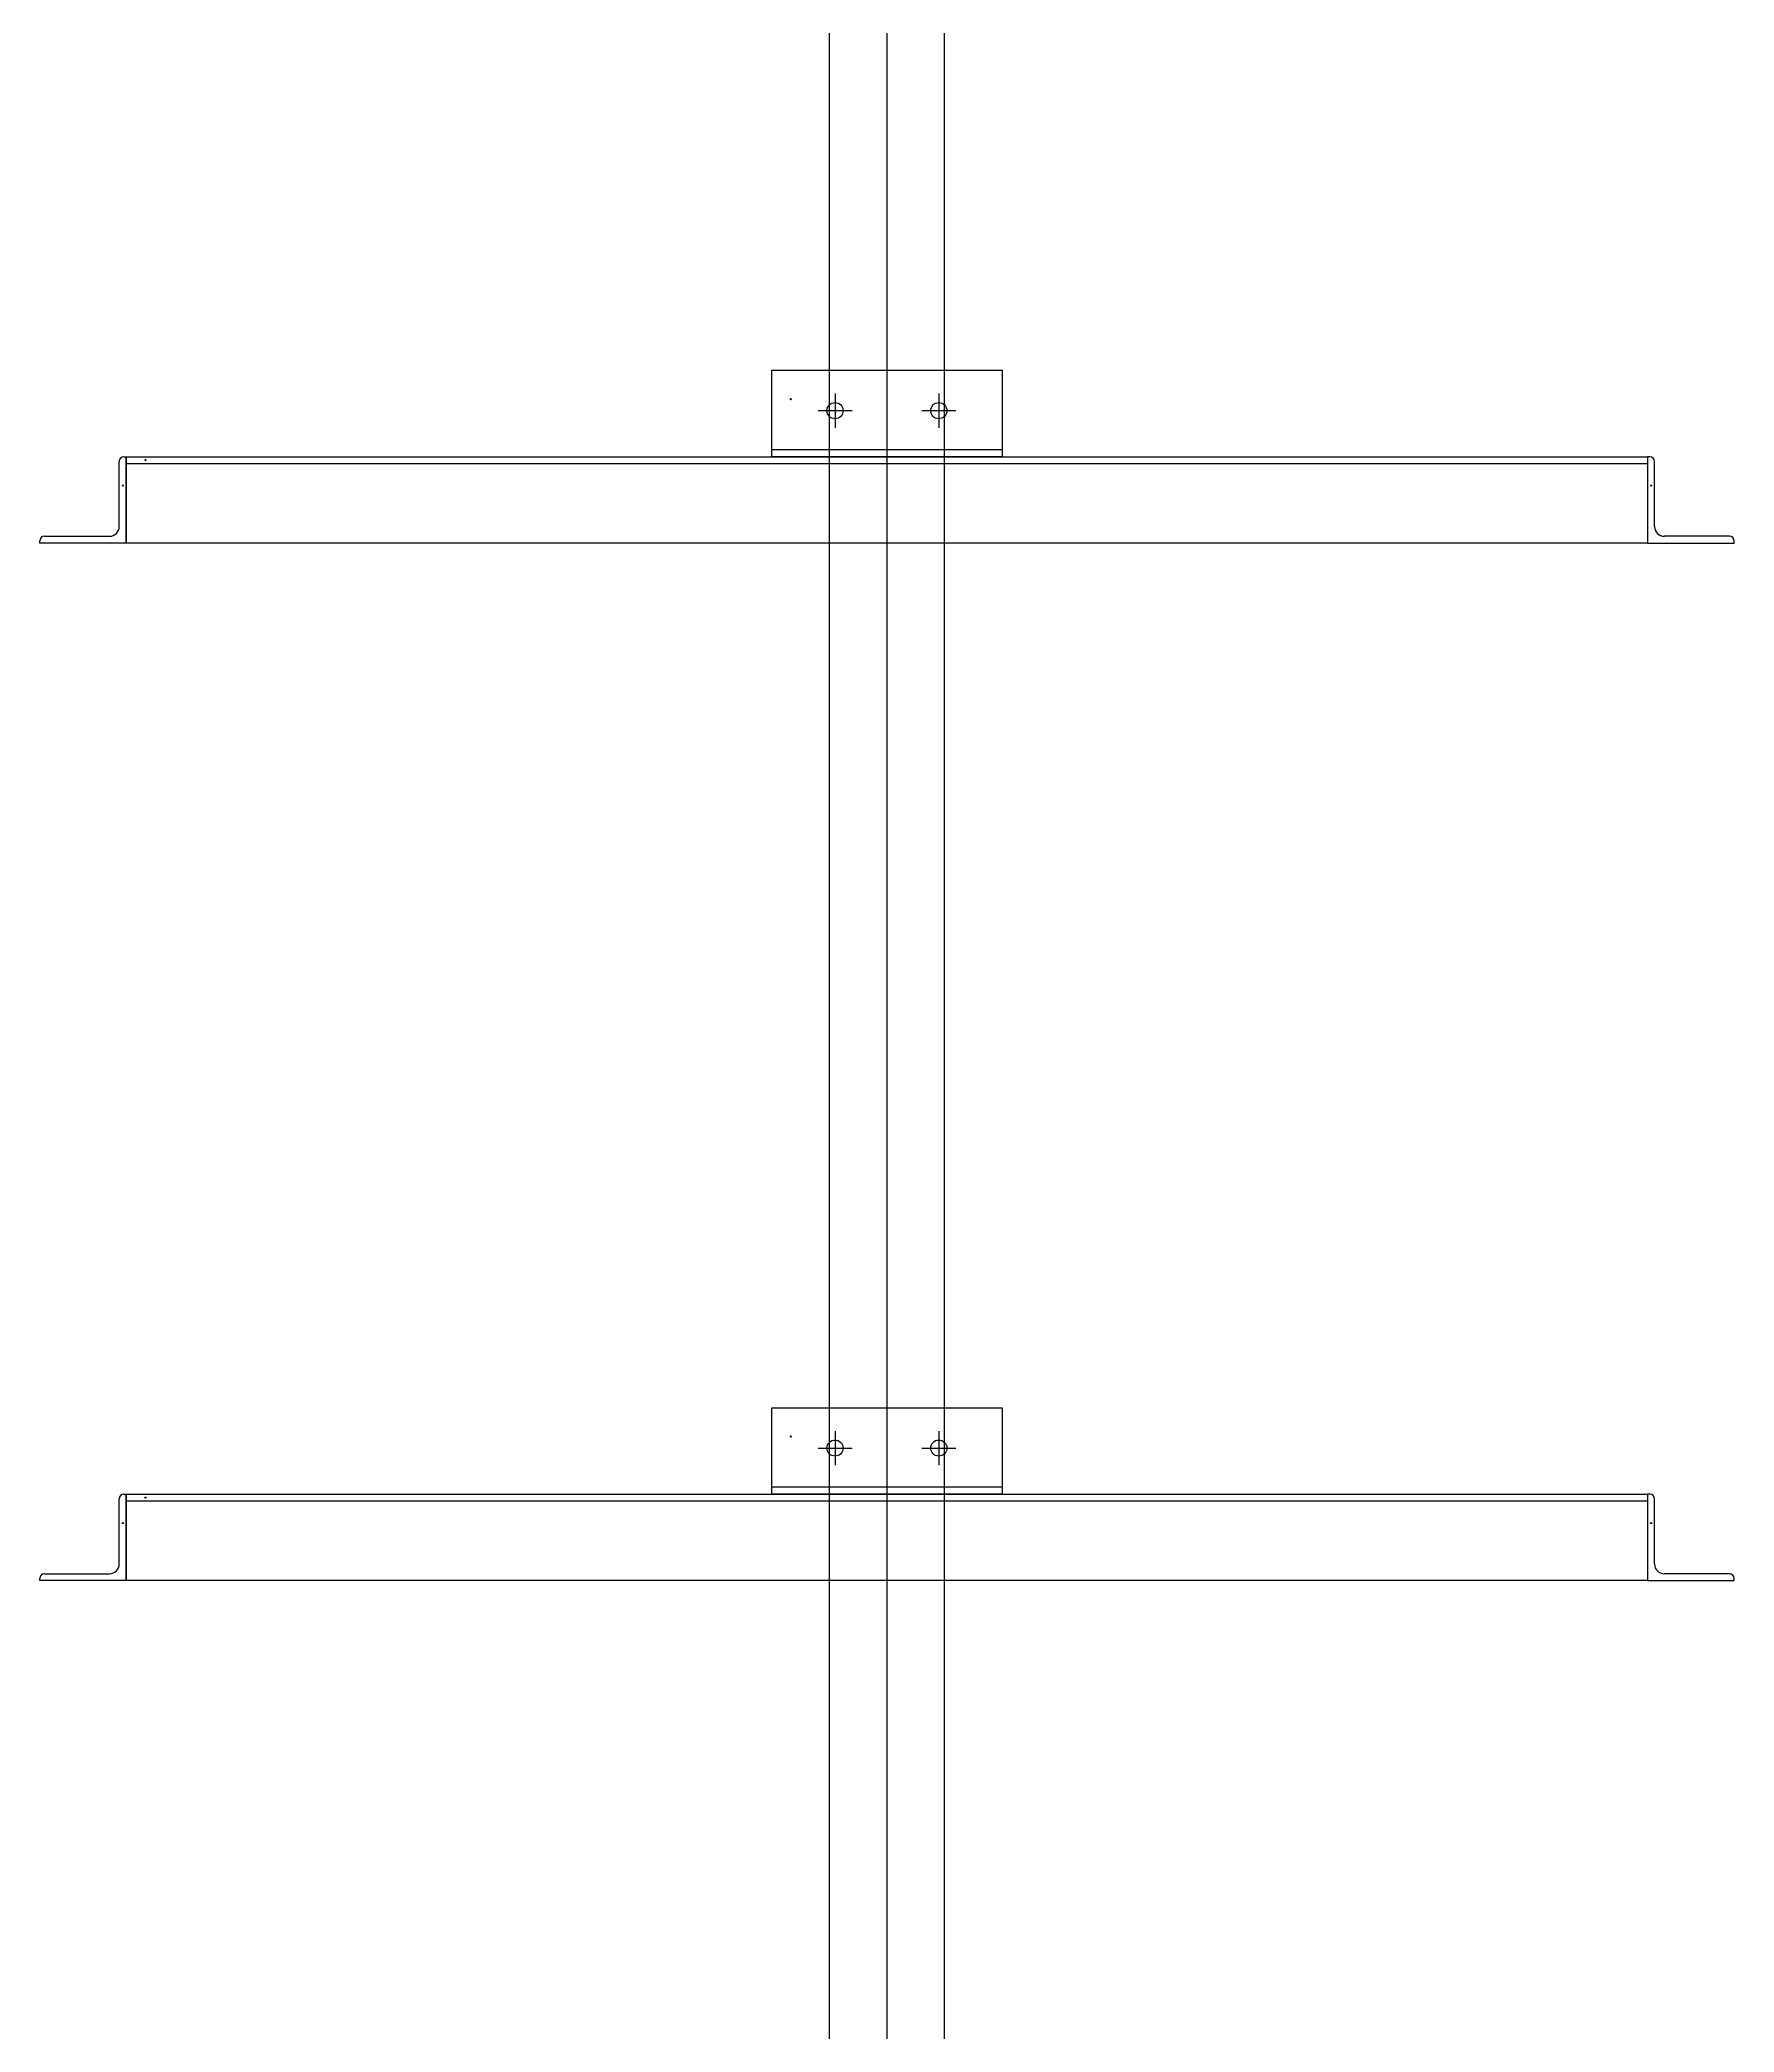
# Model space of a CAD drawing. Header units: millimetres. Extents: x 0 to 356400, y 0 to 68257.
# Drawn here: x 334804 to 336274, y 45997 to 47725 of the extents above; entities that cross this region are included whole.
import ezdxf
from ezdxf.enums import TextEntityAlignment as Align

# ---------------------------------------------------------------- set-up
doc = ezdxf.new("R2010")
doc.units = ezdxf.units.MM
doc.header["$LTSCALE"] = 75
doc.layers.add('8', color=8, linetype='Continuous')
doc.styles.get("Standard").update_dxf_attribs({"font": 'arial.ttf'})

# ---------------------------------------------------------------- blocks, each defined once
blk = doc.blocks.new('G$CFADF2E56')
at = {"layer": '8'}
for p, q in [((1167.8, 24550, 0), (1167.8, 650, 0)), ((1117.8, 20450, 0), (1117.8, 0, 0)), ((1217.8, 0, 0), (1217.8, 20450, 0)), ((1067.8, 17575), (1067.8, 17650)), ((1067.8, 17650), (1267.8, 17650)), ((1267.8, 17650), (1267.8, 17575)), ((1122.8, 17629.8), (1122.8, 17600.2)), ((1212.8, 17629.8), (1212.8, 17600.2)), ((1108, 17615), (1137.6, 17615)), ((1198, 17615), (1227.6, 17615)), ((1267.8, 17581), (1067.8, 17581)), ((501.8, 17514.5), (501.8, 17571)), ((505.8, 17575), (507.8, 17575)), ((507.8, 17575), (1827.8, 17575)), ((507.8, 17500), (507.8, 17575)), ((507.8, 17575), (507.8, 17500)), ((1827.8, 17569), (507.8, 17569)), ((1267.8, 17575), (1067.8, 17575)), ((1827.8, 17575), (1827.8, 17500)), ((1827.8, 17575), (1827.8, 17500)), ((1829.8, 17575), (1827.8, 17575)), ((1833.8, 17514.5), (1833.8, 17571)), ((432.8, 17500), (432.8, 17502)), ((507.8, 17500), (432.8, 17500)), ((436.8, 17506), (493.3, 17506)), ((1827.8, 17500), (507.8, 17500)), ((1827.8, 17500), (1902.8, 17500)), ((1898.8, 17506), (1842.3, 17506)), ((1902.8, 17500), (1902.8, 17502)), ((1067.8, 16675), (1067.8, 16750)), ((1067.8, 16750), (1267.8, 16750)), ((1267.8, 16750), (1267.8, 16675)), ((1108, 16715), (1137.6, 16715)), ((1122.8, 16729.8), (1122.8, 16700.2)), ((1198, 16715), (1227.6, 16715)), ((1212.8, 16729.8), (1212.8, 16700.2)), ((1267.8, 16681), (1067.8, 16681)), ((501.8, 16614.5), (501.8, 16671)), ((505.8, 16675), (507.8, 16675)), ((507.8, 16675), (507.8, 16600)), ((507.8, 16675), (1827.8, 16675)), ((507.8, 16600), (507.8, 16675)), ((1827.8, 16669), (507.8, 16669)), ((1267.8, 16675), (1067.8, 16675)), ((1827.8, 16675), (1827.8, 16600)), ((1829.8, 16675), (1827.8, 16675)), ((1827.8, 16675), (1827.8, 16600)), ((1833.8, 16614.5), (1833.8, 16671)), ((432.8, 16600), (432.8, 16602)), ((507.8, 16600), (432.8, 16600)), ((436.8, 16606), (493.3, 16606)), ((1827.8, 16600), (507.8, 16600)), ((1827.8, 16600), (1902.8, 16600)), ((1898.8, 16606), (1842.3, 16606)), ((1902.8, 16600), (1902.8, 16602))]:
    blk.add_line(p, q, dxfattribs=at)
for centre, radius in [((1084.5, 17625), 0.5), ((1122.8, 17615), 7), ((1212.8, 17615), 7), ((524.5, 17572), 0.5), ((504.8, 17550), 0.5), ((1830.8, 17550), 0.5), ((1084.5, 16725), 0.5), ((1122.8, 16715), 7), ((1212.8, 16715), 7), ((524.5, 16672), 0.5), ((504.8, 16650), 0.5), ((1830.8, 16650), 0.5)]:
    blk.add_circle(centre, radius, dxfattribs=at)
for centre, radius, start, end in [((505.8, 17571), 4, 90, 180), ((1829.8, 17571), 4, 0, 90), ((493.3, 17514.5), 8.5, 270, 0), ((1842.3, 17514.5), 8.5, 180, 270), ((436.8, 17502), 4, 90, 180), ((1898.8, 17502), 4, 0, 90), ((505.8, 16671), 4, 90, 180), ((1829.8, 16671), 4, 0, 90), ((493.3, 16614.5), 8.5, 270, 0), ((1842.3, 16614.5), 8.5, 180, 270), ((436.8, 16602), 4, 90, 180), ((1898.8, 16602), 4, 0, 90)]:
    blk.add_arc(centre, radius, start, end, dxfattribs=at)
at = {"layer": '8', "text_generation_flag": 4}
for rotation, p in [(180, (1084.5, 17625)), (270, (524.5, 17572)), (180, (504.8, 17550)), (180, (1084.5, 16725)), (270, (524.5, 16672)), (180, (504.8, 16650))]:
    blk.add_text('Info', height=0.25, rotation=rotation, dxfattribs=at).set_placement(p, align=Align.MIDDLE_CENTER)
at = {"layer": '8'}
for p in [(1830.8, 17550), (1830.8, 16650)]:
    blk.add_text('Info', height=0.25, dxfattribs=at).set_placement(p, align=Align.MIDDLE_CENTER)
at = {"layer": '8', "text_generation_flag": 4, "flags": 1}
for tag, p, rotation in [('MATERIAL', (1084.5, 20321), 180), ('REMARK', (1084.5, 20317), 180), ('WEIGHT', (1084.5, 20320), 180), ('ENAME', (1084.5, 20323), 180), ('MAKER', (1084.5, 20318), 180), ('USER4', (1084.5, 20313), 180), ('PRICE', (1084.5, 20319), 180), ('USER1', (1084.5, 20316), 180), ('USER2', (1084.5, 20315), 180), ('USER3', (1084.5, 20314), 180), ('USER5', (1084.5, 20312), 180), ('NAME', (1084.5, 20324), 180), ('SPEC', (1084.5, 20322), 180), ('QTY', (1084.5, 20311), 180), ('NAME', (525.5, 20272), 270), ('ENAME', (526.5, 20272), 270), ('SPEC', (527.5, 20272), 270), ('MATERIAL', (528.5, 20272), 270), ('WEIGHT', (529.5, 20272), 270), ('PRICE', (530.5, 20272), 270), ('MAKER', (531.5, 20272), 270), ('REMARK', (532.5, 20272), 270), ('USER1', (533.5, 20272), 270), ('USER2', (534.5, 20272), 270), ('USER3', (535.5, 20272), 270), ('USER4', (536.5, 20272), 270), ('USER5', (537.5, 20272), 270), ('QTY', (538.5, 20272), 270), ('MATERIAL', (504.8, 20246), 180), ('REMARK', (504.8, 20242), 180), ('WEIGHT', (504.8, 20245), 180), ('ENAME', (504.8, 20248), 180), ('MAKER', (504.8, 20243), 180), ('USER1', (504.8, 20241), 180), ('USER2', (504.8, 20240), 180), ('NAME', (504.8, 20249), 180), ('PRICE', (504.8, 20244), 180), ('SPEC', (504.8, 20247), 180), ('USER3', (504.8, 20239), 180), ('USER4', (504.8, 20238), 180), ('USER5', (504.8, 20237), 180), ('QTY', (504.8, 20236), 180), ('MATERIAL', (1084.5, 19421), 180), ('REMARK', (1084.5, 19417), 180), ('WEIGHT', (1084.5, 19420), 180), ('ENAME', (1084.5, 19423), 180), ('MAKER', (1084.5, 19418), 180), ('USER4', (1084.5, 19413), 180), ('PRICE', (1084.5, 19419), 180), ('USER1', (1084.5, 19416), 180), ('USER2', (1084.5, 19415), 180), ('USER3', (1084.5, 19414), 180), ('USER5', (1084.5, 19412), 180), ('NAME', (1084.5, 19424), 180), ('SPEC', (1084.5, 19422), 180), ('QTY', (1084.5, 19411), 180), ('NAME', (525.5, 19372), 270), ('ENAME', (526.5, 19372), 270), ('SPEC', (527.5, 19372), 270), ('MATERIAL', (528.5, 19372), 270), ('WEIGHT', (529.5, 19372), 270), ('PRICE', (530.5, 19372), 270), ('MAKER', (531.5, 19372), 270), ('REMARK', (532.5, 19372), 270), ('USER1', (533.5, 19372), 270), ('USER2', (534.5, 19372), 270), ('USER3', (535.5, 19372), 270), ('USER4', (536.5, 19372), 270), ('USER5', (537.5, 19372), 270), ('QTY', (538.5, 19372), 270), ('MATERIAL', (504.8, 19346), 180), ('REMARK', (504.8, 19342), 180), ('WEIGHT', (504.8, 19345), 180), ('ENAME', (504.8, 19348), 180), ('MAKER', (504.8, 19343), 180), ('USER1', (504.8, 19341), 180), ('NAME', (504.8, 19349), 180), ('PRICE', (504.8, 19344), 180), ('SPEC', (504.8, 19347), 180), ('USER2', (504.8, 19340), 180), ('USER3', (504.8, 19339), 180), ('USER4', (504.8, 19338), 180), ('USER5', (504.8, 19337), 180), ('QTY', (504.8, 19336), 180), ('MATERIAL', (1084.5, 18521), 180), ('REMARK', (1084.5, 18517), 180), ('WEIGHT', (1084.5, 18520), 180), ('ENAME', (1084.5, 18523), 180), ('MAKER', (1084.5, 18518), 180), ('USER4', (1084.5, 18513), 180), ('PRICE', (1084.5, 18519), 180), ('USER1', (1084.5, 18516), 180), ('USER2', (1084.5, 18515), 180), ('USER3', (1084.5, 18514), 180), ('USER5', (1084.5, 18512), 180), ('NAME', (1084.5, 18524), 180), ('SPEC', (1084.5, 18522), 180), ('QTY', (1084.5, 18511), 180), ('NAME', (525.5, 18472), 270), ('ENAME', (526.5, 18472), 270), ('SPEC', (527.5, 18472), 270), ('MATERIAL', (528.5, 18472), 270), ('WEIGHT', (529.5, 18472), 270), ('PRICE', (530.5, 18472), 270), ('MAKER', (531.5, 18472), 270), ('REMARK', (532.5, 18472), 270), ('USER1', (533.5, 18472), 270), ('USER2', (534.5, 18472), 270), ('USER3', (535.5, 18472), 270), ('USER4', (536.5, 18472), 270), ('USER5', (537.5, 18472), 270), ('QTY', (538.5, 18472), 270), ('MATERIAL', (504.8, 18446), 180), ('REMARK', (504.8, 18442), 180), ('WEIGHT', (504.8, 18445), 180), ('ENAME', (504.8, 18448), 180), ('MAKER', (504.8, 18443), 180), ('NAME', (504.8, 18449), 180), ('PRICE', (504.8, 18444), 180), ('SPEC', (504.8, 18447), 180), ('USER1', (504.8, 18441), 180), ('USER2', (504.8, 18440), 180), ('USER3', (504.8, 18439), 180), ('USER4', (504.8, 18438), 180), ('USER5', (504.8, 18437), 180), ('QTY', (504.8, 18436), 180), ('MATERIAL', (1084.5, 17621), 180), ('REMARK', (1084.5, 17617), 180), ('WEIGHT', (1084.5, 17620), 180), ('ENAME', (1084.5, 17623), 180), ('MAKER', (1084.5, 17618), 180), ('USER4', (1084.5, 17613), 180), ('PRICE', (1084.5, 17619), 180), ('USER1', (1084.5, 17616), 180), ('USER2', (1084.5, 17615), 180), ('USER3', (1084.5, 17614), 180), ('NAME', (1084.5, 17624), 180), ('SPEC', (1084.5, 17622), 180), ('USER5', (1084.5, 17612), 180), ('QTY', (1084.5, 17611), 180), ('NAME', (525.5, 17572), 270), ('ENAME', (526.5, 17572), 270), ('SPEC', (527.5, 17572), 270), ('MATERIAL', (528.5, 17572), 270), ('WEIGHT', (529.5, 17572), 270), ('PRICE', (530.5, 17572), 270), ('MAKER', (531.5, 17572), 270), ('REMARK', (532.5, 17572), 270), ('USER1', (533.5, 17572), 270), ('USER2', (534.5, 17572), 270), ('USER3', (535.5, 17572), 270), ('USER4', (536.5, 17572), 270), ('USER5', (537.5, 17572), 270), ('QTY', (538.5, 17572), 270), ('MATERIAL', (504.8, 17546), 180), ('WEIGHT', (504.8, 17545), 180), ('ENAME', (504.8, 17548), 180), ('MAKER', (504.8, 17543), 180), ('NAME', (504.8, 17549), 180), ('PRICE', (504.8, 17544), 180), ('SPEC', (504.8, 17547), 180), ('REMARK', (504.8, 17542), 180), ('USER1', (504.8, 17541), 180), ('USER2', (504.8, 17540), 180), ('USER3', (504.8, 17539), 180), ('USER4', (504.8, 17538), 180), ('USER5', (504.8, 17537), 180), ('QTY', (504.8, 17536), 180), ('MATERIAL', (1084.5, 16721), 180), ('REMARK', (1084.5, 16717), 180), ('WEIGHT', (1084.5, 16720), 180), ('ENAME', (1084.5, 16723), 180), ('MAKER', (1084.5, 16718), 180), ('PRICE', (1084.5, 16719), 180), ('USER1', (1084.5, 16716), 180), ('USER2', (1084.5, 16715), 180), ('USER3', (1084.5, 16714), 180), ('NAME', (1084.5, 16724), 180), ('SPEC', (1084.5, 16722), 180), ('USER4', (1084.5, 16713), 180), ('USER5', (1084.5, 16712), 180), ('QTY', (1084.5, 16711), 180), ('NAME', (525.5, 16672), 270), ('ENAME', (526.5, 16672), 270), ('SPEC', (527.5, 16672), 270), ('MATERIAL', (528.5, 16672), 270), ('WEIGHT', (529.5, 16672), 270), ('PRICE', (530.5, 16672), 270), ('MAKER', (531.5, 16672), 270), ('REMARK', (532.5, 16672), 270), ('USER1', (533.5, 16672), 270), ('USER2', (534.5, 16672), 270), ('USER3', (535.5, 16672), 270), ('USER4', (536.5, 16672), 270), ('USER5', (537.5, 16672), 270), ('QTY', (538.5, 16672), 270), ('MATERIAL', (504.8, 16646), 180), ('WEIGHT', (504.8, 16645), 180), ('ENAME', (504.8, 16648), 180), ('NAME', (504.8, 16649), 180), ('SPEC', (504.8, 16647), 180), ('REMARK', (504.8, 16642), 180), ('MAKER', (504.8, 16643), 180), ('USER1', (504.8, 16641), 180), ('USER2', (504.8, 16640), 180), ('USER3', (504.8, 16639), 180), ('USER4', (504.8, 16638), 180), ('USER5', (504.8, 16637), 180), ('PRICE', (504.8, 16644), 180), ('QTY', (504.8, 16636), 180), ('MATERIAL', (1084.5, 15821), 180), ('REMARK', (1084.5, 15817), 180), ('WEIGHT', (1084.5, 15820), 180), ('ENAME', (1084.5, 15823), 180), ('MAKER', (1084.5, 15818), 180), ('PRICE', (1084.5, 15819), 180), ('USER1', (1084.5, 15816), 180), ('USER2', (1084.5, 15815), 180), ('NAME', (1084.5, 15824), 180), ('SPEC', (1084.5, 15822), 180), ('USER4', (1084.5, 15813), 180), ('USER3', (1084.5, 15814), 180), ('USER5', (1084.5, 15812), 180), ('QTY', (1084.5, 15811), 180), ('NAME', (525.5, 15772), 270), ('ENAME', (526.5, 15772), 270), ('SPEC', (527.5, 15772), 270), ('MATERIAL', (528.5, 15772), 270), ('WEIGHT', (529.5, 15772), 270), ('PRICE', (530.5, 15772), 270), ('MAKER', (531.5, 15772), 270), ('REMARK', (532.5, 15772), 270), ('USER1', (533.5, 15772), 270), ('USER2', (534.5, 15772), 270), ('USER3', (535.5, 15772), 270), ('USER4', (536.5, 15772), 270), ('USER5', (537.5, 15772), 270), ('QTY', (538.5, 15772), 270), ('MATERIAL', (504.8, 15746), 180), ('ENAME', (504.8, 15748), 180), ('NAME', (504.8, 15749), 180), ('SPEC', (504.8, 15747), 180), ('REMARK', (504.8, 15742), 180), ('WEIGHT', (504.8, 15745), 180), ('MAKER', (504.8, 15743), 180), ('USER1', (504.8, 15741), 180), ('USER2', (504.8, 15740), 180), ('USER3', (504.8, 15739), 180), ('USER4', (504.8, 15738), 180), ('USER5', (504.8, 15737), 180), ('PRICE', (504.8, 15744), 180), ('QTY', (504.8, 15736), 180), ('MATERIAL', (1084.5, 14921), 180), ('REMARK', (1084.5, 14917), 180), ('WEIGHT', (1084.5, 14920), 180), ('ENAME', (1084.5, 14923), 180), ('MAKER', (1084.5, 14918), 180), ('PRICE', (1084.5, 14919), 180), ('USER1', (1084.5, 14916), 180), ('NAME', (1084.5, 14924), 180), ('SPEC', (1084.5, 14922), 180), ('USER4', (1084.5, 14913), 180), ('USER2', (1084.5, 14915), 180), ('USER3', (1084.5, 14914), 180), ('USER5', (1084.5, 14912), 180), ('QTY', (1084.5, 14911), 180), ('NAME', (525.5, 14872), 270), ('ENAME', (526.5, 14872), 270), ('SPEC', (527.5, 14872), 270), ('MATERIAL', (528.5, 14872), 270), ('WEIGHT', (529.5, 14872), 270), ('PRICE', (530.5, 14872), 270), ('MAKER', (531.5, 14872), 270), ('REMARK', (532.5, 14872), 270), ('USER1', (533.5, 14872), 270), ('USER2', (534.5, 14872), 270), ('USER3', (535.5, 14872), 270), ('USER4', (536.5, 14872), 270), ('USER5', (537.5, 14872), 270), ('QTY', (538.5, 14872), 270), ('ENAME', (504.8, 14848), 180), ('NAME', (504.8, 14849), 180), ('SPEC', (504.8, 14847), 180), ('MATERIAL', (504.8, 14846), 180), ('REMARK', (504.8, 14842), 180), ('WEIGHT', (504.8, 14845), 180), ('MAKER', (504.8, 14843), 180), ('USER1', (504.8, 14841), 180), ('USER2', (504.8, 14840), 180), ('USER3', (504.8, 14839), 180), ('USER4', (504.8, 14838), 180), ('USER5', (504.8, 14837), 180), ('PRICE', (504.8, 14844), 180), ('QTY', (504.8, 14836), 180), ('MATERIAL', (1084.5, 14021), 180), ('REMARK', (1084.5, 14017), 180), ('WEIGHT', (1084.5, 14020), 180), ('ENAME', (1084.5, 14023), 180), ('MAKER', (1084.5, 14018), 180), ('PRICE', (1084.5, 14019), 180), ('NAME', (1084.5, 14024), 180), ('SPEC', (1084.5, 14022), 180), ('USER4', (1084.5, 14013), 180), ('USER1', (1084.5, 14016), 180), ('USER2', (1084.5, 14015), 180), ('USER3', (1084.5, 14014), 180), ('USER5', (1084.5, 14012), 180), ('QTY', (1084.5, 14011), 180), ('NAME', (525.5, 13972), 270), ('ENAME', (526.5, 13972), 270), ('SPEC', (527.5, 13972), 270), ('MATERIAL', (528.5, 13972), 270), ('WEIGHT', (529.5, 13972), 270), ('PRICE', (530.5, 13972), 270), ('MAKER', (531.5, 13972), 270), ('REMARK', (532.5, 13972), 270), ('USER1', (533.5, 13972), 270), ('USER2', (534.5, 13972), 270), ('USER3', (535.5, 13972), 270), ('USER4', (536.5, 13972), 270), ('USER5', (537.5, 13972), 270), ('QTY', (538.5, 13972), 270), ('ENAME', (504.8, 13948), 180), ('NAME', (504.8, 13949), 180), ('MATERIAL', (504.8, 13946), 180), ('REMARK', (504.8, 13942), 180), ('WEIGHT', (504.8, 13945), 180), ('MAKER', (504.8, 13943), 180), ('USER1', (504.8, 13941), 180), ('USER2', (504.8, 13940), 180), ('USER3', (504.8, 13939), 180), ('USER4', (504.8, 13938), 180), ('USER5', (504.8, 13937), 180), ('PRICE', (504.8, 13944), 180), ('SPEC', (504.8, 13947), 180), ('QTY', (504.8, 13936), 180), ('NAME', (1084.5, 12324), 180), ('MATERIAL', (1084.5, 12321), 180), ('REMARK', (1084.5, 12317), 180), ('WEIGHT', (1084.5, 12320), 180), ('ENAME', (1084.5, 12323), 180), ('MAKER', (1084.5, 12318), 180), ('USER4', (1084.5, 12313), 180), ('PRICE', (1084.5, 12319), 180), ('USER1', (1084.5, 12316), 180), ('USER2', (1084.5, 12315), 180), ('USER3', (1084.5, 12314), 180), ('USER5', (1084.5, 12312), 180), ('SPEC', (1084.5, 12322), 180), ('QTY', (1084.5, 12311), 180), ('NAME', (525.5, 12272), 270), ('ENAME', (526.5, 12272), 270), ('SPEC', (527.5, 12272), 270), ('MATERIAL', (528.5, 12272), 270), ('WEIGHT', (529.5, 12272), 270), ('PRICE', (530.5, 12272), 270), ('MAKER', (531.5, 12272), 270), ('REMARK', (532.5, 12272), 270), ('USER1', (533.5, 12272), 270), ('USER2', (534.5, 12272), 270), ('USER3', (535.5, 12272), 270), ('USER4', (536.5, 12272), 270), ('USER5', (537.5, 12272), 270), ('QTY', (538.5, 12272), 270), ('MATERIAL', (504.8, 12246), 180), ('REMARK', (504.8, 12242), 180), ('WEIGHT', (504.8, 12245), 180), ('ENAME', (504.8, 12248), 180), ('MAKER', (504.8, 12243), 180), ('USER1', (504.8, 12241), 180), ('USER2', (504.8, 12240), 180), ('USER3', (504.8, 12239), 180), ('USER4', (504.8, 12238), 180), ('USER5', (504.8, 12237), 180), ('NAME', (504.8, 12249), 180), ('PRICE', (504.8, 12244), 180), ('SPEC', (504.8, 12247), 180), ('QTY', (504.8, 12236), 180), ('MATERIAL', (1084.5, 10621), 180), ('REMARK', (1084.5, 10617), 180), ('WEIGHT', (1084.5, 10620), 180), ('ENAME', (1084.5, 10623), 180), ('MAKER', (1084.5, 10618), 180), ('USER4', (1084.5, 10613), 180), ('PRICE', (1084.5, 10619), 180), ('USER1', (1084.5, 10616), 180), ('USER2', (1084.5, 10615), 180), ('USER3', (1084.5, 10614), 180), ('NAME', (1084.5, 10624), 180), ('SPEC', (1084.5, 10622), 180), ('USER5', (1084.5, 10612), 180), ('QTY', (1084.5, 10611), 180), ('NAME', (525.5, 10572), 270), ('ENAME', (526.5, 10572), 270), ('SPEC', (527.5, 10572), 270), ('MATERIAL', (528.5, 10572), 270), ('WEIGHT', (529.5, 10572), 270), ('PRICE', (530.5, 10572), 270), ('MAKER', (531.5, 10572), 270), ('REMARK', (532.5, 10572), 270), ('USER1', (533.5, 10572), 270), ('USER2', (534.5, 10572), 270), ('USER3', (535.5, 10572), 270), ('USER4', (536.5, 10572), 270), ('USER5', (537.5, 10572), 270), ('QTY', (538.5, 10572), 270), ('MATERIAL', (504.8, 10546), 180), ('WEIGHT', (504.8, 10545), 180), ('ENAME', (504.8, 10548), 180), ('MAKER', (504.8, 10543), 180), ('NAME', (504.8, 10549), 180), ('PRICE', (504.8, 10544), 180), ('SPEC', (504.8, 10547), 180), ('REMARK', (504.8, 10542), 180), ('USER1', (504.8, 10541), 180), ('USER2', (504.8, 10540), 180), ('USER3', (504.8, 10539), 180), ('USER4', (504.8, 10538), 180), ('USER5', (504.8, 10537), 180), ('QTY', (504.8, 10536), 180), ('MATERIAL', (1084.5, 8921), 180), ('WEIGHT', (1084.5, 8920), 180), ('ENAME', (1084.5, 8923), 180), ('PRICE', (1084.5, 8919), 180), ('NAME', (1084.5, 8924), 180), ('SPEC', (1084.5, 8922), 180), ('REMARK', (1084.5, 8917), 180), ('MAKER', (1084.5, 8918), 180), ('USER4', (1084.5, 8913), 180), ('USER1', (1084.5, 8916), 180), ('USER2', (1084.5, 8915), 180), ('USER3', (1084.5, 8914), 180), ('USER5', (1084.5, 8912), 180), ('QTY', (1084.5, 8911), 180), ('NAME', (525.5, 8872), 270), ('ENAME', (526.5, 8872), 270), ('SPEC', (527.5, 8872), 270), ('MATERIAL', (528.5, 8872), 270), ('WEIGHT', (529.5, 8872), 270), ('PRICE', (530.5, 8872), 270), ('MAKER', (531.5, 8872), 270), ('REMARK', (532.5, 8872), 270), ('USER1', (533.5, 8872), 270), ('USER2', (534.5, 8872), 270), ('USER3', (535.5, 8872), 270), ('USER4', (536.5, 8872), 270), ('USER5', (537.5, 8872), 270), ('QTY', (538.5, 8872), 270), ('MATERIAL', (504.8, 8846), 180), ('REMARK', (504.8, 8842), 180), ('WEIGHT', (504.8, 8845), 180), ('ENAME', (504.8, 8848), 180), ('MAKER', (504.8, 8843), 180), ('USER1', (504.8, 8841), 180), ('USER2', (504.8, 8840), 180), ('USER3', (504.8, 8839), 180), ('USER4', (504.8, 8838), 180), ('USER5', (504.8, 8837), 180), ('NAME', (504.8, 8849), 180), ('PRICE', (504.8, 8844), 180), ('SPEC', (504.8, 8847), 180), ('QTY', (504.8, 8836), 180), ('MATERIAL', (1084.5, 7221), 180), ('REMARK', (1084.5, 7217), 180), ('WEIGHT', (1084.5, 7220), 180), ('ENAME', (1084.5, 7223), 180), ('MAKER', (1084.5, 7218), 180), ('USER4', (1084.5, 7213), 180), ('PRICE', (1084.5, 7219), 180), ('USER1', (1084.5, 7216), 180), ('USER2', (1084.5, 7215), 180), ('USER3', (1084.5, 7214), 180), ('USER5', (1084.5, 7212), 180), ('NAME', (1084.5, 7224), 180), ('SPEC', (1084.5, 7222), 180), ('QTY', (1084.5, 7211), 180), ('NAME', (525.5, 7172), 270), ('ENAME', (526.5, 7172), 270), ('SPEC', (527.5, 7172), 270), ('MATERIAL', (528.5, 7172), 270), ('WEIGHT', (529.5, 7172), 270), ('PRICE', (530.5, 7172), 270), ('MAKER', (531.5, 7172), 270), ('REMARK', (532.5, 7172), 270), ('USER1', (533.5, 7172), 270), ('USER2', (534.5, 7172), 270), ('USER3', (535.5, 7172), 270), ('USER4', (536.5, 7172), 270), ('USER5', (537.5, 7172), 270), ('QTY', (538.5, 7172), 270), ('MATERIAL', (504.8, 7146), 180), ('REMARK', (504.8, 7142), 180), ('WEIGHT', (504.8, 7145), 180), ('ENAME', (504.8, 7148), 180), ('MAKER', (504.8, 7143), 180), ('USER1', (504.8, 7141), 180), ('USER2', (504.8, 7140), 180), ('USER3', (504.8, 7139), 180), ('USER4', (504.8, 7138), 180), ('NAME', (504.8, 7149), 180), ('PRICE', (504.8, 7144), 180), ('SPEC', (504.8, 7147), 180), ('USER5', (504.8, 7137), 180), ('QTY', (504.8, 7136), 180), ('MATERIAL', (1084.5, 5521), 180), ('REMARK', (1084.5, 5517), 180), ('WEIGHT', (1084.5, 5520), 180), ('ENAME', (1084.5, 5523), 180), ('MAKER', (1084.5, 5518), 180), ('PRICE', (1084.5, 5519), 180), ('USER1', (1084.5, 5516), 180), ('USER2', (1084.5, 5515), 180), ('USER3', (1084.5, 5514), 180), ('NAME', (1084.5, 5524), 180), ('SPEC', (1084.5, 5522), 180), ('USER4', (1084.5, 5513), 180), ('USER5', (1084.5, 5512), 180), ('QTY', (1084.5, 5511), 180), ('NAME', (525.5, 5472), 270), ('ENAME', (526.5, 5472), 270), ('SPEC', (527.5, 5472), 270), ('MATERIAL', (528.5, 5472), 270), ('WEIGHT', (529.5, 5472), 270), ('PRICE', (530.5, 5472), 270), ('MAKER', (531.5, 5472), 270), ('REMARK', (532.5, 5472), 270), ('USER1', (533.5, 5472), 270), ('USER2', (534.5, 5472), 270), ('USER3', (535.5, 5472), 270), ('USER4', (536.5, 5472), 270), ('USER5', (537.5, 5472), 270), ('QTY', (538.5, 5472), 270), ('MATERIAL', (504.8, 5446), 180), ('WEIGHT', (504.8, 5445), 180), ('ENAME', (504.8, 5448), 180), ('NAME', (504.8, 5449), 180), ('SPEC', (504.8, 5447), 180), ('REMARK', (504.8, 5442), 180), ('MAKER', (504.8, 5443), 180), ('USER1', (504.8, 5441), 180), ('USER2', (504.8, 5440), 180), ('USER3', (504.8, 5439), 180), ('USER4', (504.8, 5438), 180), ('USER5', (504.8, 5437), 180), ('PRICE', (504.8, 5444), 180), ('QTY', (504.8, 5436), 180), ('MATERIAL', (1084.5, 3821), 180), ('WEIGHT', (1084.5, 3820), 180), ('ENAME', (1084.5, 3823), 180), ('NAME', (1084.5, 3824), 180), ('SPEC', (1084.5, 3822), 180), ('REMARK', (1084.5, 3817), 180), ('MAKER', (1084.5, 3818), 180), ('USER4', (1084.5, 3813), 180), ('PRICE', (1084.5, 3819), 180), ('USER1', (1084.5, 3816), 180), ('USER2', (1084.5, 3815), 180), ('USER3', (1084.5, 3814), 180), ('USER5', (1084.5, 3812), 180), ('QTY', (1084.5, 3811), 180), ('NAME', (525.5, 3772), 270), ('ENAME', (526.5, 3772), 270), ('SPEC', (527.5, 3772), 270), ('MATERIAL', (528.5, 3772), 270), ('WEIGHT', (529.5, 3772), 270), ('PRICE', (530.5, 3772), 270), ('MAKER', (531.5, 3772), 270), ('REMARK', (532.5, 3772), 270), ('USER1', (533.5, 3772), 270), ('USER2', (534.5, 3772), 270), ('USER3', (535.5, 3772), 270), ('USER4', (536.5, 3772), 270), ('USER5', (537.5, 3772), 270), ('QTY', (538.5, 3772), 270), ('MATERIAL', (504.8, 3746), 180), ('REMARK', (504.8, 3742), 180), ('WEIGHT', (504.8, 3745), 180), ('ENAME', (504.8, 3748), 180), ('MAKER', (504.8, 3743), 180), ('USER1', (504.8, 3741), 180), ('USER2', (504.8, 3740), 180), ('USER3', (504.8, 3739), 180), ('USER4', (504.8, 3738), 180), ('USER5', (504.8, 3737), 180), ('NAME', (504.8, 3749), 180), ('PRICE', (504.8, 3744), 180), ('SPEC', (504.8, 3747), 180), ('QTY', (504.8, 3736), 180), ('MATERIAL', (1084.5, 2121), 180), ('REMARK', (1084.5, 2117), 180), ('WEIGHT', (1084.5, 2120), 180), ('ENAME', (1084.5, 2123), 180), ('MAKER', (1084.5, 2118), 180), ('USER4', (1084.5, 2113), 180), ('PRICE', (1084.5, 2119), 180), ('USER1', (1084.5, 2116), 180), ('USER2', (1084.5, 2115), 180), ('USER3', (1084.5, 2114), 180), ('USER5', (1084.5, 2112), 180), ('NAME', (1084.5, 2124), 180), ('SPEC', (1084.5, 2122), 180), ('QTY', (1084.5, 2111), 180), ('NAME', (525.5, 2072), 270), ('ENAME', (526.5, 2072), 270), ('SPEC', (527.5, 2072), 270), ('MATERIAL', (528.5, 2072), 270), ('WEIGHT', (529.5, 2072), 270), ('PRICE', (530.5, 2072), 270), ('MAKER', (531.5, 2072), 270), ('REMARK', (532.5, 2072), 270), ('USER1', (533.5, 2072), 270), ('USER2', (534.5, 2072), 270), ('USER3', (535.5, 2072), 270), ('USER4', (536.5, 2072), 270), ('USER5', (537.5, 2072), 270), ('QTY', (538.5, 2072), 270), ('MATERIAL', (504.8, 2046), 180), ('REMARK', (504.8, 2042), 180), ('WEIGHT', (504.8, 2045), 180), ('ENAME', (504.8, 2048), 180), ('MAKER', (504.8, 2043), 180), ('USER1', (504.8, 2041), 180), ('USER2', (504.8, 2040), 180), ('NAME', (504.8, 2049), 180), ('PRICE', (504.8, 2044), 180), ('SPEC', (504.8, 2047), 180), ('USER3', (504.8, 2039), 180), ('USER4', (504.8, 2038), 180), ('USER5', (504.8, 2037), 180), ('QTY', (504.8, 2036), 180), ('MATERIAL', (1084.5, 421), 180), ('REMARK', (1084.5, 417), 180), ('WEIGHT', (1084.5, 420), 180), ('ENAME', (1084.5, 423), 180), ('MAKER', (1084.5, 418), 180), ('PRICE', (1084.5, 419), 180), ('USER1', (1084.5, 416), 180), ('USER2', (1084.5, 415), 180), ('NAME', (1084.5, 424), 180), ('SPEC', (1084.5, 422), 180), ('USER4', (1084.5, 413), 180), ('USER3', (1084.5, 414), 180), ('USER5', (1084.5, 412), 180), ('QTY', (1084.5, 411), 180), ('NAME', (525.5, 372), 270), ('ENAME', (526.5, 372), 270), ('SPEC', (527.5, 372), 270), ('MATERIAL', (528.5, 372), 270), ('WEIGHT', (529.5, 372), 270), ('PRICE', (530.5, 372), 270), ('MAKER', (531.5, 372), 270), ('REMARK', (532.5, 372), 270), ('USER1', (533.5, 372), 270), ('USER2', (534.5, 372), 270), ('USER3', (535.5, 372), 270), ('USER4', (536.5, 372), 270), ('USER5', (537.5, 372), 270), ('QTY', (538.5, 372), 270), ('MATERIAL', (504.8, 346), 180), ('ENAME', (504.8, 348), 180), ('NAME', (504.8, 349), 180), ('SPEC', (504.8, 347), 180), ('REMARK', (504.8, 342), 180), ('WEIGHT', (504.8, 345), 180), ('MAKER', (504.8, 343), 180), ('USER1', (504.8, 341), 180), ('USER2', (504.8, 340), 180), ('USER3', (504.8, 339), 180), ('USER4', (504.8, 338), 180), ('USER5', (504.8, 337), 180), ('PRICE', (504.8, 344), 180), ('QTY', (504.8, 336), 180)]:
    blk.add_attdef(tag, p, '', height=0.25, rotation=rotation, dxfattribs=at)
at = {"layer": '8', "flags": 1}
for tag, p in [('WEIGHT', (1830.8, 20245)), ('NAME', (1830.8, 20249)), ('ENAME', (1830.8, 20248)), ('SPEC', (1830.8, 20247)), ('MATERIAL', (1830.8, 20246)), ('PRICE', (1830.8, 20244)), ('MAKER', (1830.8, 20243)), ('REMARK', (1830.8, 20242)), ('USER1', (1830.8, 20241)), ('USER2', (1830.8, 20240)), ('USER3', (1830.8, 20239)), ('USER4', (1830.8, 20238)), ('USER5', (1830.8, 20237)), ('QTY', (1830.8, 20236)), ('WEIGHT', (1830.8, 19345)), ('NAME', (1830.8, 19349)), ('ENAME', (1830.8, 19348)), ('SPEC', (1830.8, 19347)), ('MATERIAL', (1830.8, 19346)), ('PRICE', (1830.8, 19344)), ('MAKER', (1830.8, 19343)), ('REMARK', (1830.8, 19342)), ('USER1', (1830.8, 19341)), ('USER2', (1830.8, 19340)), ('USER3', (1830.8, 19339)), ('USER4', (1830.8, 19338)), ('USER5', (1830.8, 19337)), ('QTY', (1830.8, 19336)), ('WEIGHT', (1830.8, 18445)), ('NAME', (1830.8, 18449)), ('ENAME', (1830.8, 18448)), ('SPEC', (1830.8, 18447)), ('MATERIAL', (1830.8, 18446)), ('PRICE', (1830.8, 18444)), ('MAKER', (1830.8, 18443)), ('REMARK', (1830.8, 18442)), ('USER1', (1830.8, 18441)), ('USER2', (1830.8, 18440)), ('USER3', (1830.8, 18439)), ('USER4', (1830.8, 18438)), ('USER5', (1830.8, 18437)), ('QTY', (1830.8, 18436)), ('WEIGHT', (1830.8, 17545)), ('NAME', (1830.8, 17549)), ('ENAME', (1830.8, 17548)), ('SPEC', (1830.8, 17547)), ('MATERIAL', (1830.8, 17546)), ('PRICE', (1830.8, 17544)), ('MAKER', (1830.8, 17543)), ('REMARK', (1830.8, 17542)), ('USER1', (1830.8, 17541)), ('USER2', (1830.8, 17540)), ('USER3', (1830.8, 17539)), ('USER4', (1830.8, 17538)), ('USER5', (1830.8, 17537)), ('QTY', (1830.8, 17536)), ('WEIGHT', (1830.8, 16645)), ('NAME', (1830.8, 16649)), ('ENAME', (1830.8, 16648)), ('SPEC', (1830.8, 16647)), ('MATERIAL', (1830.8, 16646)), ('PRICE', (1830.8, 16644)), ('MAKER', (1830.8, 16643)), ('REMARK', (1830.8, 16642)), ('USER1', (1830.8, 16641)), ('USER2', (1830.8, 16640)), ('USER3', (1830.8, 16639)), ('USER4', (1830.8, 16638)), ('USER5', (1830.8, 16637)), ('QTY', (1830.8, 16636)), ('NAME', (1830.8, 15749)), ('ENAME', (1830.8, 15748)), ('SPEC', (1830.8, 15747)), ('MATERIAL', (1830.8, 15746)), ('WEIGHT', (1830.8, 15745)), ('PRICE', (1830.8, 15744)), ('MAKER', (1830.8, 15743)), ('REMARK', (1830.8, 15742)), ('USER1', (1830.8, 15741)), ('USER2', (1830.8, 15740)), ('USER3', (1830.8, 15739)), ('USER4', (1830.8, 15738)), ('USER5', (1830.8, 15737)), ('QTY', (1830.8, 15736)), ('NAME', (1830.8, 14849)), ('ENAME', (1830.8, 14848)), ('SPEC', (1830.8, 14847)), ('WEIGHT', (1830.8, 14845)), ('MATERIAL', (1830.8, 14846)), ('PRICE', (1830.8, 14844)), ('MAKER', (1830.8, 14843)), ('REMARK', (1830.8, 14842)), ('USER1', (1830.8, 14841)), ('USER2', (1830.8, 14840)), ('USER3', (1830.8, 14839)), ('USER4', (1830.8, 14838)), ('USER5', (1830.8, 14837)), ('QTY', (1830.8, 14836)), ('NAME', (1830.8, 13949)), ('ENAME', (1830.8, 13948)), ('WEIGHT', (1830.8, 13945)), ('SPEC', (1830.8, 13947)), ('MATERIAL', (1830.8, 13946)), ('PRICE', (1830.8, 13944)), ('MAKER', (1830.8, 13943)), ('REMARK', (1830.8, 13942)), ('USER1', (1830.8, 13941)), ('USER2', (1830.8, 13940)), ('USER3', (1830.8, 13939)), ('USER4', (1830.8, 13938)), ('USER5', (1830.8, 13937)), ('QTY', (1830.8, 13936)), ('WEIGHT', (1830.8, 12245)), ('NAME', (1830.8, 12249)), ('ENAME', (1830.8, 12248)), ('SPEC', (1830.8, 12247)), ('MATERIAL', (1830.8, 12246)), ('PRICE', (1830.8, 12244)), ('MAKER', (1830.8, 12243)), ('REMARK', (1830.8, 12242)), ('USER1', (1830.8, 12241)), ('USER2', (1830.8, 12240)), ('USER3', (1830.8, 12239)), ('USER4', (1830.8, 12238)), ('USER5', (1830.8, 12237)), ('QTY', (1830.8, 12236)), ('WEIGHT', (1830.8, 10545)), ('NAME', (1830.8, 10549)), ('ENAME', (1830.8, 10548)), ('SPEC', (1830.8, 10547)), ('MATERIAL', (1830.8, 10546)), ('PRICE', (1830.8, 10544)), ('MAKER', (1830.8, 10543)), ('REMARK', (1830.8, 10542)), ('USER1', (1830.8, 10541)), ('USER2', (1830.8, 10540)), ('USER3', (1830.8, 10539)), ('USER4', (1830.8, 10538)), ('USER5', (1830.8, 10537)), ('QTY', (1830.8, 10536)), ('WEIGHT', (1830.8, 8845)), ('NAME', (1830.8, 8849)), ('ENAME', (1830.8, 8848)), ('SPEC', (1830.8, 8847)), ('MATERIAL', (1830.8, 8846)), ('PRICE', (1830.8, 8844)), ('MAKER', (1830.8, 8843)), ('REMARK', (1830.8, 8842)), ('USER1', (1830.8, 8841)), ('USER2', (1830.8, 8840)), ('USER3', (1830.8, 8839)), ('USER4', (1830.8, 8838)), ('USER5', (1830.8, 8837)), ('QTY', (1830.8, 8836)), ('WEIGHT', (1830.8, 7145)), ('NAME', (1830.8, 7149)), ('ENAME', (1830.8, 7148)), ('SPEC', (1830.8, 7147)), ('MATERIAL', (1830.8, 7146)), ('PRICE', (1830.8, 7144)), ('MAKER', (1830.8, 7143)), ('REMARK', (1830.8, 7142)), ('USER1', (1830.8, 7141)), ('USER2', (1830.8, 7140)), ('USER3', (1830.8, 7139)), ('USER4', (1830.8, 7138)), ('USER5', (1830.8, 7137)), ('QTY', (1830.8, 7136)), ('WEIGHT', (1830.8, 5445)), ('NAME', (1830.8, 5449)), ('ENAME', (1830.8, 5448)), ('SPEC', (1830.8, 5447)), ('MATERIAL', (1830.8, 5446)), ('PRICE', (1830.8, 5444)), ('MAKER', (1830.8, 5443)), ('REMARK', (1830.8, 5442)), ('USER1', (1830.8, 5441)), ('USER2', (1830.8, 5440)), ('USER3', (1830.8, 5439)), ('USER4', (1830.8, 5438)), ('USER5', (1830.8, 5437)), ('QTY', (1830.8, 5436)), ('WEIGHT', (1830.8, 3745)), ('NAME', (1830.8, 3749)), ('ENAME', (1830.8, 3748)), ('SPEC', (1830.8, 3747)), ('MATERIAL', (1830.8, 3746)), ('PRICE', (1830.8, 3744)), ('MAKER', (1830.8, 3743)), ('REMARK', (1830.8, 3742)), ('USER1', (1830.8, 3741)), ('USER2', (1830.8, 3740)), ('USER3', (1830.8, 3739)), ('USER4', (1830.8, 3738)), ('USER5', (1830.8, 3737)), ('QTY', (1830.8, 3736)), ('WEIGHT', (1830.8, 2045)), ('NAME', (1830.8, 2049)), ('ENAME', (1830.8, 2048)), ('SPEC', (1830.8, 2047)), ('MATERIAL', (1830.8, 2046)), ('PRICE', (1830.8, 2044)), ('MAKER', (1830.8, 2043)), ('REMARK', (1830.8, 2042)), ('USER1', (1830.8, 2041)), ('USER2', (1830.8, 2040)), ('USER3', (1830.8, 2039)), ('USER4', (1830.8, 2038)), ('USER5', (1830.8, 2037)), ('QTY', (1830.8, 2036)), ('NAME', (1830.8, 349)), ('ENAME', (1830.8, 348)), ('SPEC', (1830.8, 347)), ('MATERIAL', (1830.8, 346)), ('WEIGHT', (1830.8, 345)), ('PRICE', (1830.8, 344)), ('MAKER', (1830.8, 343)), ('REMARK', (1830.8, 342)), ('USER1', (1830.8, 341)), ('USER2', (1830.8, 340)), ('USER3', (1830.8, 339)), ('USER4', (1830.8, 338)), ('USER5', (1830.8, 337)), ('QTY', (1830.8, 336))]:
    blk.add_attdef(tag, p, '', height=0.25, dxfattribs=at)

msp = doc.modelspace()

# ---------------------------------------------------------------- block references
msp.add_blockref('G$CFADF2E56', (334370.9, 29788.6, 0))

doc.saveas('drawing.dxf')
